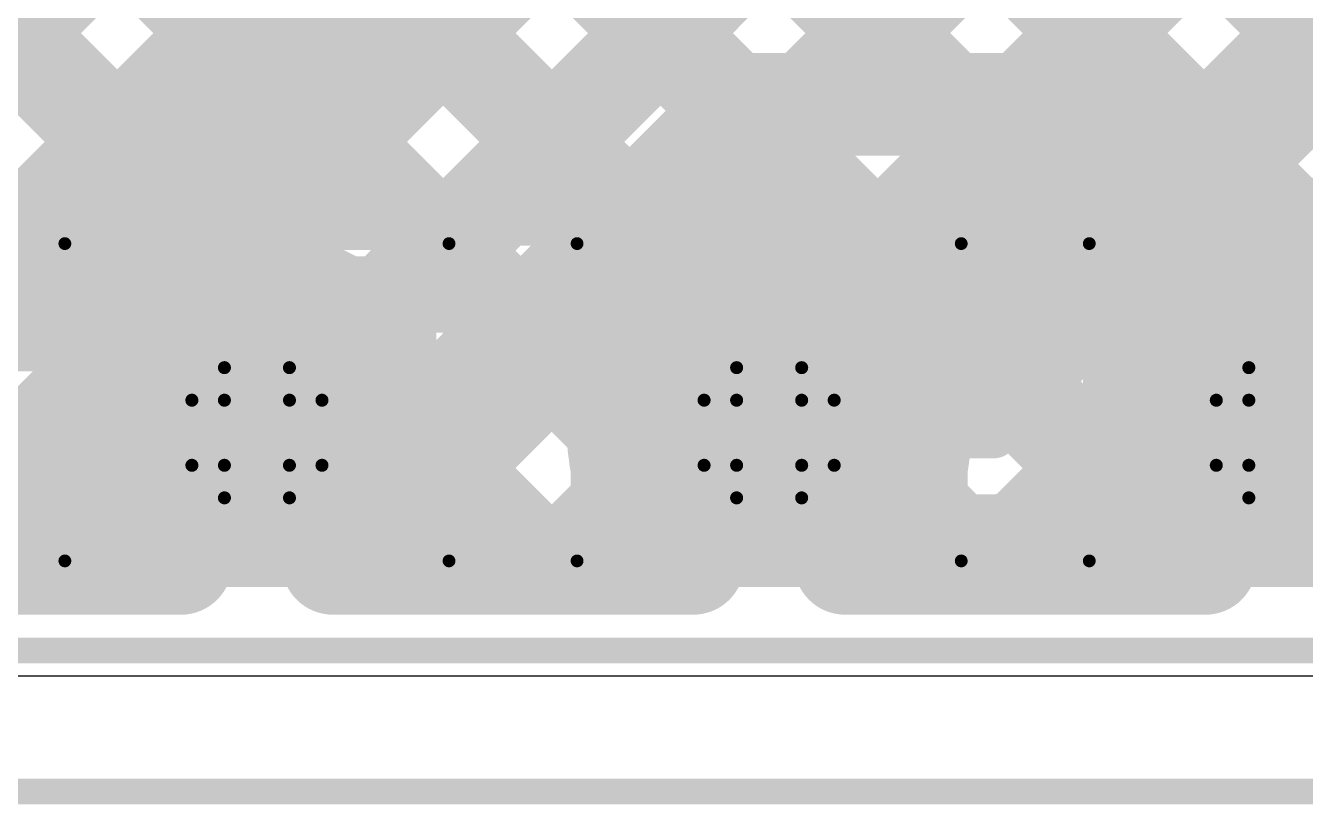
# Model space of a CAD drawing. Header units: millimetres. Extents: x 13 to 259, y -2 to 326.
# Drawn here: x 83.647 to 88.644, y 121.3 to 124.339 of the extents above; entities that cross this region are included whole.
import ezdxf

# ---------------------------------------------------------------- set-up
doc = ezdxf.new("R2010")
doc.units = ezdxf.units.MM
for name, color, linetype in [('BottomLayer', 5, 'Continuous'), ('ConnectLayer', 7, 'Continuous'), ('DrillDrawing', 1, 'Continuous'), ('Mechanical14', 56, 'Continuous'), ('Mechanical34', 56, 'Continuous'), ('Mechanical35', 56, 'Continuous'), ('Mechanical37', 56, 'Continuous'), ('MidLayer1', 16, 'Continuous'), ('MidLayer2', 76, 'Continuous'), ('MidLayer3', 90, 'Continuous'), ('MidLayer4', 156, 'Continuous'), ('MidLayer5', 130, 'Continuous'), ('MidLayer6', 216, 'Continuous'), ('MultiLayer', 9, 'Continuous'), ('TopLayer', 1, 'Continuous'), ('TopPaste', 8, 'Continuous'), ('TopSolder', 216, 'Continuous')]:
    doc.layers.add(name, color=color, linetype=linetype)

# ---------------------------------------------------------------- blocks, each defined once
blk = doc.blocks.new('PCB_CONN_0603F_34')
at = {"layer": 'Mechanical14', "const_width": 0.1}
for points in [[(0.508, 0.65), (-0.638, 0.65)], [(-0.638, -0.65), (-0.638, 0.65)], [(0.508, -0.65), (-0.638, -0.65)]]:
    blk.add_lwpolyline(points, dxfattribs=at)
at = {"layer": 'Mechanical14', "const_width": 0.05}
for points in [[(-0.663, 0.65, 1), (-0.613, 0.65, 1)], [(-0.663, 0.65, 1), (-0.613, 0.65, 1)], [(0.483, 0.65, 1), (0.533, 0.65, 1)], [(-0.663, -0.65, 1), (-0.613, -0.65, 1)], [(-0.663, -0.65, 1), (-0.613, -0.65, 1)], [(0.483, -0.65, 1), (0.533, -0.65, 1)]]:
    blk.add_lwpolyline(points, format="xyb", close=True, dxfattribs=at)
at = {"layer": 'Mechanical34', "const_width": 0.05}
blk.add_lwpolyline([(0.5, -0.75), (-0.738, -0.75)], dxfattribs=at)
at = {"layer": 'Mechanical34', "const_width": 0.025}
for points in [[(-0.7505, -0.75, 1), (-0.7255, -0.75, 1)], [(0.4875, -0.75, 1), (0.5125, -0.75, 1)]]:
    blk.add_lwpolyline(points, format="xyb", close=True, dxfattribs=at)
at = {"layer": 'Mechanical35', "const_width": 0.05}
blk.add_lwpolyline([(0.5, 0.75), (-0.738, 0.75)], dxfattribs=at)
at = {"layer": 'Mechanical35', "const_width": 0.025}
for points in [[(-0.7505, 0.75, 1), (-0.7255, 0.75, 1)], [(0.4875, 0.75, 1), (0.5125, 0.75, 1)]]:
    blk.add_lwpolyline(points, format="xyb", close=True, dxfattribs=at)
at = {"layer": 'Mechanical37', "const_width": 0.05}
blk.add_lwpolyline([(-0.738, -0.75), (-0.738, 0.75)], dxfattribs=at)
at = {"layer": 'Mechanical37', "const_width": 0.025}
for points in [[(-0.7505, 0.75, 1), (-0.7255, 0.75, 1)], [(-0.7505, -0.75, 1), (-0.7255, -0.75, 1)]]:
    blk.add_lwpolyline(points, format="xyb", close=True, dxfattribs=at)
at = {"layer": 'TopLayer'}
blk.add_solid([(-0.5, -0.5), (0.5, -0.5), (-0.5, 0.5), (0.5, 0.5)], dxfattribs=at)
at = {"layer": 'TopPaste'}
blk.add_solid([(-0.5, -0.5), (0.5, -0.5), (-0.5, 0.5), (0.5, 0.5)], dxfattribs=at)
at = {"layer": 'TopSolder'}
blk.add_solid([(-0.6016, -0.6016), (0.6016, -0.6016), (-0.6016, 0.6016), (0.6016, 0.6016)], dxfattribs=at)
blk = doc.blocks.new('PCB_CONN_0603F_39')
at = {"layer": 'Mechanical14', "const_width": 0.1}
for points in [[(0.508, 0.65), (-0.638, 0.65)], [(-0.638, -0.65), (-0.638, 0.65)], [(0.508, -0.65), (-0.638, -0.65)]]:
    blk.add_lwpolyline(points, dxfattribs=at)
at = {"layer": 'Mechanical14', "const_width": 0.05}
for points in [[(-0.663, 0.65, 1), (-0.613, 0.65, 1)], [(-0.663, 0.65, 1), (-0.613, 0.65, 1)], [(0.483, 0.65, 1), (0.533, 0.65, 1)], [(-0.663, -0.65, 1), (-0.613, -0.65, 1)], [(-0.663, -0.65, 1), (-0.613, -0.65, 1)], [(0.483, -0.65, 1), (0.533, -0.65, 1)]]:
    blk.add_lwpolyline(points, format="xyb", close=True, dxfattribs=at)
at = {"layer": 'Mechanical34', "const_width": 0.05}
blk.add_lwpolyline([(0.5, -0.75), (-0.738, -0.75)], dxfattribs=at)
at = {"layer": 'Mechanical34', "const_width": 0.025}
for points in [[(-0.7505, -0.75, 1), (-0.7255, -0.75, 1)], [(0.4875, -0.75, 1), (0.5125, -0.75, 1)]]:
    blk.add_lwpolyline(points, format="xyb", close=True, dxfattribs=at)
at = {"layer": 'Mechanical35', "const_width": 0.05}
blk.add_lwpolyline([(0.5, 0.75), (-0.738, 0.75)], dxfattribs=at)
at = {"layer": 'Mechanical35', "const_width": 0.025}
for points in [[(-0.7505, 0.75, 1), (-0.7255, 0.75, 1)], [(0.4875, 0.75, 1), (0.5125, 0.75, 1)]]:
    blk.add_lwpolyline(points, format="xyb", close=True, dxfattribs=at)
at = {"layer": 'Mechanical37', "const_width": 0.05}
blk.add_lwpolyline([(-0.738, -0.75), (-0.738, 0.75)], dxfattribs=at)
at = {"layer": 'Mechanical37', "const_width": 0.025}
for points in [[(-0.7505, 0.75, 1), (-0.7255, 0.75, 1)], [(-0.7505, -0.75, 1), (-0.7255, -0.75, 1)]]:
    blk.add_lwpolyline(points, format="xyb", close=True, dxfattribs=at)
at = {"layer": 'TopLayer'}
blk.add_solid([(-0.5, -0.5), (0.5, -0.5), (-0.5, 0.5), (0.5, 0.5)], dxfattribs=at)
at = {"layer": 'TopPaste'}
blk.add_solid([(-0.5, -0.5), (0.5, -0.5), (-0.5, 0.5), (0.5, 0.5)], dxfattribs=at)
at = {"layer": 'TopSolder'}
blk.add_solid([(-0.6016, -0.6016), (0.6016, -0.6016), (-0.6016, 0.6016), (0.6016, 0.6016)], dxfattribs=at)
blk = doc.blocks.new('PCB_CONN_0603F_47')
at = {"layer": 'Mechanical14', "const_width": 0.1}
for points in [[(0.508, 0.65), (-0.638, 0.65)], [(-0.638, -0.65), (-0.638, 0.65)], [(0.508, -0.65), (-0.638, -0.65)]]:
    blk.add_lwpolyline(points, dxfattribs=at)
at = {"layer": 'Mechanical14', "const_width": 0.05}
for points in [[(-0.663, 0.65, 1), (-0.613, 0.65, 1)], [(-0.663, 0.65, 1), (-0.613, 0.65, 1)], [(0.483, 0.65, 1), (0.533, 0.65, 1)], [(-0.663, -0.65, 1), (-0.613, -0.65, 1)], [(-0.663, -0.65, 1), (-0.613, -0.65, 1)], [(0.483, -0.65, 1), (0.533, -0.65, 1)]]:
    blk.add_lwpolyline(points, format="xyb", close=True, dxfattribs=at)
at = {"layer": 'Mechanical34', "const_width": 0.05}
blk.add_lwpolyline([(0.5, -0.75), (-0.738, -0.75)], dxfattribs=at)
at = {"layer": 'Mechanical34', "const_width": 0.025}
for points in [[(-0.7505, -0.75, 1), (-0.7255, -0.75, 1)], [(0.4875, -0.75, 1), (0.5125, -0.75, 1)]]:
    blk.add_lwpolyline(points, format="xyb", close=True, dxfattribs=at)
at = {"layer": 'Mechanical35', "const_width": 0.05}
blk.add_lwpolyline([(0.5, 0.75), (-0.738, 0.75)], dxfattribs=at)
at = {"layer": 'Mechanical35', "const_width": 0.025}
for points in [[(-0.7505, 0.75, 1), (-0.7255, 0.75, 1)], [(0.4875, 0.75, 1), (0.5125, 0.75, 1)]]:
    blk.add_lwpolyline(points, format="xyb", close=True, dxfattribs=at)
at = {"layer": 'Mechanical37', "const_width": 0.05}
blk.add_lwpolyline([(-0.738, -0.75), (-0.738, 0.75)], dxfattribs=at)
at = {"layer": 'Mechanical37', "const_width": 0.025}
for points in [[(-0.7505, 0.75, 1), (-0.7255, 0.75, 1)], [(-0.7505, -0.75, 1), (-0.7255, -0.75, 1)]]:
    blk.add_lwpolyline(points, format="xyb", close=True, dxfattribs=at)
at = {"layer": 'TopLayer'}
blk.add_solid([(-0.5, -0.5), (0.5, -0.5), (-0.5, 0.5), (0.5, 0.5)], dxfattribs=at)
at = {"layer": 'TopPaste'}
blk.add_solid([(-0.5, -0.5), (0.5, -0.5), (-0.5, 0.5), (0.5, 0.5)], dxfattribs=at)
at = {"layer": 'TopSolder'}
blk.add_solid([(-0.6016, -0.6016), (0.6016, -0.6016), (-0.6016, 0.6016), (0.6016, 0.6016)], dxfattribs=at)

msp = doc.modelspace()

# ---------------------------------------------------------------- linework, layer by layer
at = {"layer": 'BottomLayer', "const_width": 0.25}
for points in [[(84.425, 122.75, 1), (84.675, 122.75, 1)], [(86.425, 122.75, 1), (86.675, 122.75, 1)], [(88.425, 122.75, 1), (88.675, 122.75, 1)]]:
    msp.add_lwpolyline(points, format="xyb", close=True, dxfattribs=at)
at = {"layer": 'ConnectLayer'}
msp.add_line((93.7591, 121.8), (71.0267, 121.8), dxfattribs=at)
msp.add_line((93.7591, 121.8), (71.0267, 121.8), dxfattribs=at)
at = {"layer": 'ConnectLayer', "const_width": 0.4}
for points in [[(69.832, 136.36), (83.952, 122.24)], [(70.6805, 136.36), (84.0238, 123.0168)], [(71.5291, 136.36), (84.5491, 123.34)], [(88.5504, 123.34), (100.5204, 135.3101)], [(88.5504, 123.34), (100.5204, 135.3101)], [(83.9665, 129.0138), (90.0048, 122.9754)], [(83.9665, 129.0138), (90.0048, 122.9754)], [(84.9048, 122.24), (90.1572, 127.4924)], [(84.9048, 122.24), (90.1572, 127.4924)], [(80.4367, 127.4524), (84.5491, 123.34)], [(80.4367, 127.4524), (84.5491, 123.34)], [(83.0951, 122.9759), (87.326, 127.2068)], [(83.0951, 122.9759), (87.326, 127.2068)], [(83.2092, 127.2255), (88.1947, 122.24)], [(83.2092, 127.2255), (88.1947, 122.24)], [(83.3092, 123.19), (87.326, 127.2068)], [(82.193, 126.5446), (85.9607, 122.777)], [(82.6078, 123.3372), (85.8153, 126.5446)], [(83.0415, 126.5446), (86.3012, 123.285)], [(83.0951, 122.9759), (86.6638, 126.5446)], [(83.89, 126.5446), (88.1947, 122.24)], [(84.1633, 123.1956), (87.5123, 126.5446)], [(84.7386, 126.5446), (88.1245, 123.1587)], [(84.9048, 122.24), (89.2094, 126.5446)], [(84.9753, 123.159), (88.3609, 126.5446)], [(85.5871, 126.5446), (88.9323, 123.1995)], [(86.4356, 126.5446), (90.0048, 122.9754)], [(86.7985, 123.2852), (90.0579, 126.5446)], [(87.1394, 122.7776), (90.9065, 126.5446)], [(88.5504, 123.34), (91.755, 126.5446)], [(85.8245, 126.3073), (88.9323, 123.1995)], [(85.8245, 126.3073), (88.9323, 123.1995)], [(83.3919, 126.1942), (86.3012, 123.285)], [(83.3919, 126.1942), (86.3012, 123.285)], [(80.9429, 126.0977), (84.0238, 123.0168)], [(80.9429, 126.0977), (84.0238, 123.0168)], [(84.1633, 123.1956), (87.0965, 126.1287)], [(84.1633, 123.1956), (87.0965, 126.1287)], [(86.7985, 123.2852), (89.554, 126.0407)], [(86.7985, 123.2852), (89.554, 126.0407)], [(82.0507, 125.8384), (84.187, 123.7021)], [(85.4901, 125.7931), (88.1245, 123.1587)], [(85.4901, 125.7931), (88.1245, 123.1587)], [(80.4544, 125.7377), (83.952, 122.24)], [(80.4544, 125.7377), (83.952, 122.24)], [(82.6078, 123.3372), (85.0391, 125.7684)], [(82.6078, 123.3372), (85.0391, 125.7684)], [(82.6078, 123.3372), (85.0391, 125.7684)], [(82.9796, 125.758), (85.9607, 122.777)], [(82.9796, 125.758), (85.9607, 122.777)], [(82.9796, 125.758), (84.6112, 124.1264)], [(84.9753, 123.159), (87.5588, 125.7426)], [(84.9753, 123.159), (87.5588, 125.7426)], [(87.1394, 122.7776), (90.0974, 125.7356)], [(87.1394, 122.7776), (90.0974, 125.7356)], [(80.6886, 125.5034), (83.952, 122.24)], [(81.5372, 125.5034), (84.0238, 123.0167)], [(82.3857, 125.5034), (84.549, 123.34)], [(82.6078, 123.3372), (84.774, 125.5034)], [(83.0951, 122.9759), (85.6226, 125.5034)], [(83.2342, 125.5034), (85.9607, 122.7769)], [(84.0827, 125.5034), (86.3012, 123.2849)], [(84.1633, 123.1956), (86.4711, 125.5034)], [(84.9048, 122.24), (88.1681, 125.5034)], [(84.9313, 125.5034), (88.1946, 122.24)], [(84.9753, 123.159), (87.3196, 125.5034)], [(85.7798, 125.5034), (88.1245, 123.1587)], [(86.6283, 125.5034), (88.9319, 123.1997)], [(86.7985, 123.2852), (89.0167, 125.5034)], [(87.1394, 122.7776), (89.8652, 125.5034)], [(87.4769, 125.5034), (90.0048, 122.9754)], [(88.5504, 123.34), (90.7137, 125.5034)], [(83.6748, 123.19), (85.6074, 125.1225)], [(82.0507, 124.9899), (83.7627, 123.2779)], [(84.9048, 122.24), (86.6962, 124.0314)], [(85.1391, 122.7168), (86.4537, 124.0314)], [(86.4537, 124.0314), (88.0842, 124.0314)], [(86.7985, 123.2852), (87.5447, 124.0314)], [(87.2428, 123.19), (88.0842, 124.0314)], [(87.2518, 124.0314), (87.668, 123.6152)], [(86.4285, 124.0062), (87.2437, 123.1909)], [(88.6316, 123.3343), (88.9887, 123.6914)], [(86.0042, 123.5819), (86.3012, 123.285)], [(88.7145, 123.4172), (88.9323, 123.1995)], [(82.9431, 123.19), (83.6748, 123.19)], [(86.9431, 123.19), (87.2428, 123.19)], [(83.2077, 122.24), (84.1045, 123.1367)], [(83.2077, 122.24), (84.1045, 123.1367)], [(83.2077, 122.24), (84.1045, 123.1367)], [(83.2077, 122.24), (84.1045, 123.1367)], [(85.58, 123.1577), (85.9607, 122.777)], [(85.14, 122.749), (85.6491, 122.24)], [(85.14, 122.749), (85.6491, 122.24)], [(85.14, 122.749), (85.6491, 122.24)], [(85.14, 122.749), (85.649, 122.24)], [(85.1557, 122.7334), (85.6491, 122.24)], [(87.4504, 122.24), (87.96, 122.7497)], [(87.4504, 122.24), (87.96, 122.7497)], [(87.4504, 122.24), (87.96, 122.7497)], [(87.4504, 122.24), (87.96, 122.7497)], [(87.7362, 122.4389), (87.9657, 122.6684)], [(87.866, 122.5687), (88.1947, 122.24)], [(85.7533, 122.24), (86.0149, 122.5016)], [(85.7533, 122.24), (86.0149, 122.5016)], [(85.7533, 122.24), (86.0149, 122.5016)], [(85.7533, 122.24), (86.0149, 122.5016)], [(85.7533, 122.24), (86.0149, 122.5016)], [(87.085, 122.5011), (87.3461, 122.24)], [(87.085, 122.5011), (87.3461, 122.24)], [(87.085, 122.5011), (87.3461, 122.24)], [(87.085, 122.5011), (87.3461, 122.24)], [(82.9431, 122.31), (83.8571, 122.31)], [(83.8813, 122.3107), (83.952, 122.24)], [(84.0563, 122.24), (84.141, 122.3248)], [(84.0563, 122.24), (84.141, 122.3248)], [(84.0563, 122.24), (84.141, 122.3248)], [(84.0563, 122.24), (84.141, 122.3248)], [(84.0563, 122.24), (84.141, 122.3248)], [(86.9431, 122.31), (87.425, 122.31)], [(87.2761, 122.31), (87.3461, 122.24)], [(87.4504, 122.24), (87.5341, 122.3237)], [(82.8467, 122.24), (84.2534, 122.24)], [(82.8467, 122.24), (84.2534, 122.24)], [(82.8467, 122.24), (84.2534, 122.24)], [(82.8467, 122.24), (84.2534, 122.24)], [(82.8467, 122.24), (84.2534, 122.24)], [(84.8467, 122.24), (86.2534, 122.24)], [(84.8467, 122.24), (86.2534, 122.24)], [(84.8467, 122.24), (86.2534, 122.24)], [(84.8467, 122.24), (86.2534, 122.24)], [(84.8467, 122.24), (86.2534, 122.24)], [(86.8467, 122.24), (88.2534, 122.24)], [(86.8467, 122.24), (88.2534, 122.24)], [(86.8467, 122.24), (88.2534, 122.24)], [(86.8467, 122.24), (88.2534, 122.24)], [(86.8467, 122.24), (88.2534, 122.24)]]:
    msp.add_lwpolyline(points, dxfattribs=at)
at = {"layer": 'ConnectLayer', "const_width": 0.2}
for points in [[(84.5112, 124.1264, 1), (84.7112, 124.1264, 1)], [(86.3537, 124.0314, 1), (86.5537, 124.0314, 1)], [(86.3537, 124.0314, 1), (86.5537, 124.0314, 1)], [(86.5962, 124.0314, 1), (86.7962, 124.0314, 1)], [(87.1518, 124.0314, 1), (87.3518, 124.0314, 1)], [(87.4447, 124.0314, 1), (87.6447, 124.0314, 1)], [(87.9842, 124.0314, 1), (88.1842, 124.0314, 1)], [(87.9842, 124.0314, 1), (88.1842, 124.0314, 1)], [(86.3285, 124.0062, 1), (86.5285, 124.0062, 1)], [(84.087, 123.7021, 1), (84.287, 123.7021, 1)], [(85.9042, 123.5819, 1), (86.1042, 123.5819, 1)], [(87.568, 123.6152, 1), (87.768, 123.6152, 1)], [(88.6145, 123.4172, 1), (88.8145, 123.4172, 1)], [(84.449, 123.34, 1), (84.649, 123.34, 1)], [(84.4491, 123.34, 1), (84.6491, 123.34, 1)], [(84.4491, 123.34, 1), (84.6491, 123.34, 1)], [(84.4491, 123.34, 1), (84.6491, 123.34, 1)], [(88.4504, 123.34, 1), (88.6504, 123.34, 1)], [(88.4504, 123.34, 1), (88.6504, 123.34, 1)], [(88.4504, 123.34, 1), (88.6504, 123.34, 1)], [(88.4504, 123.34, 1), (88.6504, 123.34, 1)], [(88.5316, 123.3343, 1), (88.7316, 123.3343, 1)], [(88.5316, 123.3343, 1), (88.7316, 123.3343, 1)], [(86.2012, 123.285, 1), (86.4012, 123.285, 1)], [(86.2012, 123.285, 1), (86.4012, 123.285, 1)], [(86.2012, 123.285, 1), (86.4012, 123.285, 1)], [(86.2012, 123.285, 1), (86.4012, 123.285, 1)], [(86.2012, 123.2849, 1), (86.4012, 123.2849, 1)], [(86.6985, 123.2852, 1), (86.8985, 123.2852, 1)], [(86.6985, 123.2852, 1), (86.8985, 123.2852, 1)], [(86.6985, 123.2852, 1), (86.8985, 123.2852, 1)], [(86.6985, 123.2852, 1), (86.8985, 123.2852, 1)], [(86.6985, 123.2852, 1), (86.8985, 123.2852, 1)], [(83.6627, 123.2779, 1), (83.8627, 123.2779, 1)], [(83.5748, 123.19, 1), (83.7748, 123.19, 1)], [(83.5748, 123.19, 1), (83.7748, 123.19, 1)], [(84.0633, 123.1956, 1), (84.2633, 123.1956, 1)], [(84.0633, 123.1956, 1), (84.2633, 123.1956, 1)], [(84.0633, 123.1956, 1), (84.2633, 123.1956, 1)], [(84.0633, 123.1956, 1), (84.2633, 123.1956, 1)], [(86.8431, 123.19, 1), (87.0431, 123.19, 1)], [(86.8431, 123.19, 1), (87.0431, 123.19, 1)], [(87.1428, 123.19, 1), (87.3428, 123.19, 1)], [(87.1428, 123.19, 1), (87.3428, 123.19, 1)], [(87.1437, 123.1909, 1), (87.3437, 123.1909, 1)], [(84.0045, 123.1367, 1), (84.2045, 123.1367, 1)], [(84.0045, 123.1367, 1), (84.2045, 123.1367, 1)], [(84.0045, 123.1367, 1), (84.2045, 123.1367, 1)], [(84.0045, 123.1367, 1), (84.2045, 123.1367, 1)], [(84.8753, 123.159, 1), (85.0753, 123.159, 1)], [(84.8753, 123.159, 1), (85.0753, 123.159, 1)], [(84.8753, 123.159, 1), (85.0753, 123.159, 1)], [(84.8753, 123.159, 1), (85.0753, 123.159, 1)], [(85.48, 123.1577, 1), (85.68, 123.1577, 1)], [(88.0245, 123.1587, 1), (88.2245, 123.1587, 1)], [(88.0245, 123.1587, 1), (88.2245, 123.1587, 1)], [(88.0245, 123.1587, 1), (88.2245, 123.1587, 1)], [(88.0245, 123.1587, 1), (88.2245, 123.1587, 1)], [(83.9238, 123.0168, 1), (84.1238, 123.0168, 1)], [(83.9238, 123.0168, 1), (84.1238, 123.0168, 1)], [(83.9238, 123.0168, 1), (84.1238, 123.0168, 1)], [(83.9238, 123.0167, 1), (84.1238, 123.0167, 1)], [(85.04, 122.75, 1), (85.24, 122.75, 1)], [(85.04, 122.75, 1), (85.24, 122.75, 1)], [(85.04, 122.75, 1), (85.24, 122.75, 1)], [(85.04, 122.75, 1), (85.24, 122.75, 1)], [(85.04, 122.75, 1), (85.24, 122.75, 1)], [(85.04, 122.75, 1), (85.24, 122.75, 1)], [(85.04, 122.75, 1), (85.24, 122.75, 1)], [(85.04, 122.75, 1), (85.24, 122.75, 1)], [(85.04, 122.749, 1), (85.24, 122.749, 1)], [(85.04, 122.749, 1), (85.24, 122.749, 1)], [(85.04, 122.749, 1), (85.24, 122.749, 1)], [(85.04, 122.749, 1), (85.24, 122.749, 1)], [(85.0557, 122.7334, 1), (85.2557, 122.7334, 1)], [(85.8607, 122.777, 1), (86.0607, 122.777, 1)], [(85.8607, 122.777, 1), (86.0607, 122.777, 1)], [(85.8607, 122.777, 1), (86.0607, 122.777, 1)], [(85.8607, 122.777, 1), (86.0607, 122.777, 1)], [(85.8607, 122.7769, 1), (86.0607, 122.7769, 1)], [(87.0394, 122.7776, 1), (87.2394, 122.7776, 1)], [(87.0394, 122.7776, 1), (87.2394, 122.7776, 1)], [(87.0394, 122.7776, 1), (87.2394, 122.7776, 1)], [(87.0394, 122.7776, 1), (87.2394, 122.7776, 1)], [(87.04, 122.75, 1), (87.24, 122.75, 1)], [(87.04, 122.75, 1), (87.24, 122.75, 1)], [(87.04, 122.75, 1), (87.24, 122.75, 1)], [(87.04, 122.75, 1), (87.24, 122.75, 1)], [(87.04, 122.75, 1), (87.24, 122.75, 1)], [(87.04, 122.75, 1), (87.24, 122.75, 1)], [(87.04, 122.75, 1), (87.24, 122.75, 1)], [(87.04, 122.75, 1), (87.24, 122.75, 1)], [(87.86, 122.7497, 1), (88.06, 122.7497, 1)], [(87.86, 122.7497, 1), (88.06, 122.7497, 1)], [(87.86, 122.7497, 1), (88.06, 122.7497, 1)], [(87.86, 122.7497, 1), (88.06, 122.7497, 1)], [(85.0391, 122.7168, 1), (85.2391, 122.7168, 1)], [(85.0391, 122.7168, 1), (85.2391, 122.7168, 1)], [(87.8657, 122.6684, 1), (88.0657, 122.6684, 1)], [(87.8657, 122.6684, 1), (88.0657, 122.6684, 1)], [(87.766, 122.5687, 1), (87.966, 122.5687, 1)], [(85.9149, 122.5016, 1), (86.1149, 122.5016, 1)], [(85.9149, 122.5016, 1), (86.1149, 122.5016, 1)], [(85.9149, 122.5016, 1), (86.1149, 122.5016, 1)], [(85.9149, 122.5016, 1), (86.1149, 122.5016, 1)], [(85.9149, 122.5016, 1), (86.1149, 122.5016, 1)], [(86.985, 122.5011, 1), (87.185, 122.5011, 1)], [(86.985, 122.5011, 1), (87.185, 122.5011, 1)], [(86.985, 122.5011, 1), (87.185, 122.5011, 1)], [(86.985, 122.5011, 1), (87.185, 122.5011, 1)], [(87.6362, 122.4389, 1), (87.8362, 122.4389, 1)], [(87.6362, 122.4389, 1), (87.8362, 122.4389, 1)], [(87.6362, 122.4389, 1), (87.8362, 122.4389, 1)], [(83.9921, 122.378, 1), (84.1921, 122.378, 1)], [(83.9921, 122.378, 1), (84.1921, 122.378, 1)], [(83.9921, 122.378, 1), (84.1921, 122.378, 1)], [(83.7571, 122.31, 1), (83.9571, 122.31, 1)], [(83.7571, 122.31, 1), (83.9571, 122.31, 1)], [(83.7571, 122.31, 1), (83.9571, 122.31, 1)], [(83.7813, 122.3107, 1), (83.9813, 122.3107, 1)], [(84.041, 122.3248, 1), (84.241, 122.3248, 1)], [(84.041, 122.3248, 1), (84.241, 122.3248, 1)], [(84.041, 122.3248, 1), (84.241, 122.3248, 1)], [(84.041, 122.3248, 1), (84.241, 122.3248, 1)], [(84.041, 122.3248, 1), (84.241, 122.3248, 1)], [(86.8431, 122.31, 1), (87.0431, 122.31, 1)], [(86.8431, 122.31, 1), (87.0431, 122.31, 1)], [(87.1761, 122.31, 1), (87.3761, 122.31, 1)], [(87.325, 122.31, 1), (87.525, 122.31, 1)], [(87.325, 122.31, 1), (87.525, 122.31, 1)], [(87.325, 122.31, 1), (87.525, 122.31, 1)], [(87.4341, 122.3237, 1), (87.6341, 122.3237, 1)], [(83.852, 122.24, 1), (84.052, 122.24, 1)], [(83.852, 122.24, 1), (84.052, 122.24, 1)], [(83.852, 122.24, 1), (84.052, 122.24, 1)], [(83.852, 122.24, 1), (84.052, 122.24, 1)], [(83.852, 122.24, 1), (84.052, 122.24, 1)], [(83.9563, 122.24, 1), (84.1563, 122.24, 1)], [(83.9563, 122.24, 1), (84.1563, 122.24, 1)], [(83.9563, 122.24, 1), (84.1563, 122.24, 1)], [(83.9563, 122.24, 1), (84.1563, 122.24, 1)], [(83.9563, 122.24, 1), (84.1563, 122.24, 1)], [(84.1534, 122.24, 1), (84.3534, 122.24, 1)], [(84.1534, 122.24, 1), (84.3534, 122.24, 1)], [(84.1534, 122.24, 1), (84.3534, 122.24, 1)], [(84.1534, 122.24, 1), (84.3534, 122.24, 1)], [(84.1534, 122.24, 1), (84.3534, 122.24, 1)], [(84.1534, 122.24, 1), (84.3534, 122.24, 1)], [(84.1534, 122.24, 1), (84.3534, 122.24, 1)], [(84.1534, 122.24, 1), (84.3534, 122.24, 1)], [(84.1534, 122.24, 1), (84.3534, 122.24, 1)], [(84.1534, 122.24, 1), (84.3534, 122.24, 1)], [(84.7467, 122.24, 1), (84.9467, 122.24, 1)], [(84.7467, 122.24, 1), (84.9467, 122.24, 1)], [(84.7467, 122.24, 1), (84.9467, 122.24, 1)], [(84.7467, 122.24, 1), (84.9467, 122.24, 1)], [(84.7467, 122.24, 1), (84.9467, 122.24, 1)], [(84.7467, 122.24, 1), (84.9467, 122.24, 1)], [(84.7467, 122.24, 1), (84.9467, 122.24, 1)], [(84.7467, 122.24, 1), (84.9467, 122.24, 1)], [(84.7467, 122.24, 1), (84.9467, 122.24, 1)], [(84.7467, 122.24, 1), (84.9467, 122.24, 1)], [(84.8048, 122.24, 1), (85.0048, 122.24, 1)], [(84.8048, 122.24, 1), (85.0048, 122.24, 1)], [(84.8048, 122.24, 1), (85.0048, 122.24, 1)], [(84.8048, 122.24, 1), (85.0048, 122.24, 1)], [(84.8048, 122.24, 1), (85.0048, 122.24, 1)], [(85.549, 122.24, 1), (85.749, 122.24, 1)], [(85.5491, 122.24, 1), (85.7491, 122.24, 1)], [(85.5491, 122.24, 1), (85.7491, 122.24, 1)], [(85.5491, 122.24, 1), (85.7491, 122.24, 1)], [(85.5491, 122.24, 1), (85.7491, 122.24, 1)], [(85.6533, 122.24, 1), (85.8533, 122.24, 1)], [(85.6533, 122.24, 1), (85.8533, 122.24, 1)], [(85.6533, 122.24, 1), (85.8533, 122.24, 1)], [(85.6533, 122.24, 1), (85.8533, 122.24, 1)], [(85.6533, 122.24, 1), (85.8533, 122.24, 1)], [(86.1534, 122.24, 1), (86.3534, 122.24, 1)], [(86.1534, 122.24, 1), (86.3534, 122.24, 1)], [(86.1534, 122.24, 1), (86.3534, 122.24, 1)], [(86.1534, 122.24, 1), (86.3534, 122.24, 1)], [(86.1534, 122.24, 1), (86.3534, 122.24, 1)], [(86.1534, 122.24, 1), (86.3534, 122.24, 1)], [(86.1534, 122.24, 1), (86.3534, 122.24, 1)], [(86.1534, 122.24, 1), (86.3534, 122.24, 1)], [(86.1534, 122.24, 1), (86.3534, 122.24, 1)], [(86.1534, 122.24, 1), (86.3534, 122.24, 1)], [(86.7467, 122.24, 1), (86.9467, 122.24, 1)], [(86.7467, 122.24, 1), (86.9467, 122.24, 1)], [(86.7467, 122.24, 1), (86.9467, 122.24, 1)], [(86.7467, 122.24, 1), (86.9467, 122.24, 1)], [(86.7467, 122.24, 1), (86.9467, 122.24, 1)], [(86.7467, 122.24, 1), (86.9467, 122.24, 1)], [(86.7467, 122.24, 1), (86.9467, 122.24, 1)], [(86.7467, 122.24, 1), (86.9467, 122.24, 1)], [(86.7467, 122.24, 1), (86.9467, 122.24, 1)], [(86.7467, 122.24, 1), (86.9467, 122.24, 1)], [(87.2461, 122.24, 1), (87.4461, 122.24, 1)], [(87.2461, 122.24, 1), (87.4461, 122.24, 1)], [(87.2461, 122.24, 1), (87.4461, 122.24, 1)], [(87.2461, 122.24, 1), (87.4461, 122.24, 1)], [(87.2461, 122.24, 1), (87.4461, 122.24, 1)], [(87.3504, 122.24, 1), (87.5504, 122.24, 1)], [(87.3504, 122.24, 1), (87.5504, 122.24, 1)], [(87.3504, 122.24, 1), (87.5504, 122.24, 1)], [(87.3504, 122.24, 1), (87.5504, 122.24, 1)], [(87.3504, 122.24, 1), (87.5504, 122.24, 1)], [(88.0946, 122.24, 1), (88.2946, 122.24, 1)], [(88.0947, 122.24, 1), (88.2947, 122.24, 1)], [(88.0947, 122.24, 1), (88.2947, 122.24, 1)], [(88.0947, 122.24, 1), (88.2947, 122.24, 1)], [(88.0947, 122.24, 1), (88.2947, 122.24, 1)], [(88.1534, 122.24, 1), (88.3534, 122.24, 1)], [(88.1534, 122.24, 1), (88.3534, 122.24, 1)], [(88.1534, 122.24, 1), (88.3534, 122.24, 1)], [(88.1534, 122.24, 1), (88.3534, 122.24, 1)], [(88.1534, 122.24, 1), (88.3534, 122.24, 1)], [(88.1534, 122.24, 1), (88.3534, 122.24, 1)], [(88.1534, 122.24, 1), (88.3534, 122.24, 1)], [(88.1534, 122.24, 1), (88.3534, 122.24, 1)], [(88.1534, 122.24, 1), (88.3534, 122.24, 1)], [(88.1534, 122.24, 1), (88.3534, 122.24, 1)]]:
    msp.add_lwpolyline(points, format="xyb", close=True, dxfattribs=at)
at = {"layer": 'ConnectLayer', "const_width": 0.4}
for points in [[(84.2534, 122.24, -1.728827), (85.14, 122.75)], [(84.2534, 122.24, -1.728827), (85.14, 122.75)], [(84.2534, 122.24, -1.728827), (85.14, 122.75)], [(84.2534, 122.24, -1.728827), (85.14, 122.75)], [(86.2534, 122.24, -1.728827), (87.14, 122.75)], [(86.2534, 122.24, -1.728827), (87.14, 122.75)], [(86.2534, 122.24, -1.728827), (87.14, 122.75)], [(86.2534, 122.24, -1.106629), (86.9431, 123.19)], [(86.2534, 122.24, -1.728827), (87.14, 122.75)], [(88.2534, 122.24, -1.728827), (89.14, 122.75)], [(88.2534, 122.24, -1.728827), (89.14, 122.75)], [(88.2534, 122.24, -1.728827), (89.14, 122.75)], [(88.2534, 122.24, -1.728827), (89.14, 122.75)], [(88.6316, 123.3343, -0.148678), (88.9431, 123.19)], [(85.14, 122.75, -0.267084), (84.8467, 122.24)], [(85.14, 122.75, -0.267084), (84.8467, 122.24)], [(85.14, 122.75, -0.267084), (84.8467, 122.24)], [(85.14, 122.75, -0.267084), (84.8467, 122.24)], [(87.14, 122.75, -0.267084), (86.8467, 122.24)], [(87.14, 122.75, -0.267084), (86.8467, 122.24)], [(87.14, 122.75, -0.267084), (86.8467, 122.24)], [(87.14, 122.75, -0.267084), (86.8467, 122.24)], [(85.1391, 122.7168, -0.252065), (84.8467, 122.24)], [(88.2534, 122.24, -0.230254), (87.9657, 122.6684)], [(87.7362, 122.4389, -0.198912), (87.425, 122.31)], [(87.7362, 122.4389, -0.198912), (87.425, 122.31)], [(84.0921, 122.378, -0.1418), (83.8571, 122.31)], [(84.0921, 122.378, -0.1418), (83.8571, 122.31)], [(84.2534, 122.24, -0.090696), (84.0921, 122.378)], [(86.9431, 122.31, -0.050616), (86.8467, 122.24)]]:
    msp.add_lwpolyline(points, format="xyb", dxfattribs=at)
at = {"layer": 'DrillDrawing', "const_width": 0.0508}
for points in [[(84.423, 122.877), (84.423, 123.004)], [(84.423, 123.004), (84.677, 123.004)], [(84.677, 122.877), (84.677, 123.004)], [(86.423, 122.877), (86.423, 123.004)], [(86.423, 123.004), (86.677, 123.004)], [(86.677, 122.877), (86.677, 123.004)], [(88.423, 122.877), (88.423, 123.004)], [(88.423, 123.004), (88.677, 123.004)], [(84.296, 122.623), (84.296, 122.877)], [(84.296, 122.877), (84.423, 122.877)], [(84.677, 122.877), (84.804, 122.877)], [(84.804, 122.623), (84.804, 122.877)], [(86.296, 122.623), (86.296, 122.877)], [(86.296, 122.877), (86.423, 122.877)], [(86.677, 122.877), (86.804, 122.877)], [(86.804, 122.623), (86.804, 122.877)], [(88.296, 122.623), (88.296, 122.877)], [(88.296, 122.877), (88.423, 122.877)], [(84.296, 122.623), (84.423, 122.623)], [(84.423, 122.496), (84.423, 122.623)], [(84.677, 122.623), (84.804, 122.623)], [(84.677, 122.496), (84.677, 122.623)], [(86.296, 122.623), (86.423, 122.623)], [(86.423, 122.496), (86.423, 122.623)], [(86.677, 122.623), (86.804, 122.623)], [(86.677, 122.496), (86.677, 122.623)], [(88.296, 122.623), (88.423, 122.623)], [(88.423, 122.496), (88.423, 122.623)], [(84.423, 122.496), (84.677, 122.496)], [(86.423, 122.496), (86.677, 122.496)], [(88.423, 122.496), (88.677, 122.496)]]:
    msp.add_lwpolyline(points, dxfattribs=at)
at = {"layer": 'DrillDrawing', "const_width": 0.0254}
for points in [[(84.4103, 123.004, 1), (84.4357, 123.004, 1)], [(84.4103, 123.004, 1), (84.4357, 123.004, 1)], [(84.6643, 123.004, 1), (84.6897, 123.004, 1)], [(84.6643, 123.004, 1), (84.6897, 123.004, 1)], [(86.4103, 123.004, 1), (86.4357, 123.004, 1)], [(86.4103, 123.004, 1), (86.4357, 123.004, 1)], [(86.6643, 123.004, 1), (86.6897, 123.004, 1)], [(86.6643, 123.004, 1), (86.6897, 123.004, 1)], [(88.4103, 123.004, 1), (88.4357, 123.004, 1)], [(88.4103, 123.004, 1), (88.4357, 123.004, 1)], [(84.2833, 122.877, 1), (84.3087, 122.877, 1)], [(84.2833, 122.877, 1), (84.3087, 122.877, 1)], [(84.4103, 122.877, 1), (84.4357, 122.877, 1)], [(84.4103, 122.877, 1), (84.4357, 122.877, 1)], [(84.6643, 122.877, 1), (84.6897, 122.877, 1)], [(84.6643, 122.877, 1), (84.6897, 122.877, 1)], [(84.7913, 122.877, 1), (84.8167, 122.877, 1)], [(84.7913, 122.877, 1), (84.8167, 122.877, 1)], [(86.2833, 122.877, 1), (86.3087, 122.877, 1)], [(86.2833, 122.877, 1), (86.3087, 122.877, 1)], [(86.4103, 122.877, 1), (86.4357, 122.877, 1)], [(86.4103, 122.877, 1), (86.4357, 122.877, 1)], [(86.6643, 122.877, 1), (86.6897, 122.877, 1)], [(86.6643, 122.877, 1), (86.6897, 122.877, 1)], [(86.7913, 122.877, 1), (86.8167, 122.877, 1)], [(86.7913, 122.877, 1), (86.8167, 122.877, 1)], [(88.2833, 122.877, 1), (88.3087, 122.877, 1)], [(88.2833, 122.877, 1), (88.3087, 122.877, 1)], [(88.4103, 122.877, 1), (88.4357, 122.877, 1)], [(88.4103, 122.877, 1), (88.4357, 122.877, 1)], [(84.2833, 122.623, 1), (84.3087, 122.623, 1)], [(84.2833, 122.623, 1), (84.3087, 122.623, 1)], [(84.4103, 122.623, 1), (84.4357, 122.623, 1)], [(84.4103, 122.623, 1), (84.4357, 122.623, 1)], [(84.6643, 122.623, 1), (84.6897, 122.623, 1)], [(84.6643, 122.623, 1), (84.6897, 122.623, 1)], [(84.7913, 122.623, 1), (84.8167, 122.623, 1)], [(84.7913, 122.623, 1), (84.8167, 122.623, 1)], [(86.2833, 122.623, 1), (86.3087, 122.623, 1)], [(86.2833, 122.623, 1), (86.3087, 122.623, 1)], [(86.4103, 122.623, 1), (86.4357, 122.623, 1)], [(86.4103, 122.623, 1), (86.4357, 122.623, 1)], [(86.6643, 122.623, 1), (86.6897, 122.623, 1)], [(86.6643, 122.623, 1), (86.6897, 122.623, 1)], [(86.7913, 122.623, 1), (86.8167, 122.623, 1)], [(86.7913, 122.623, 1), (86.8167, 122.623, 1)], [(88.2833, 122.623, 1), (88.3087, 122.623, 1)], [(88.2833, 122.623, 1), (88.3087, 122.623, 1)], [(88.4103, 122.623, 1), (88.4357, 122.623, 1)], [(88.4103, 122.623, 1), (88.4357, 122.623, 1)], [(84.4103, 122.496, 1), (84.4357, 122.496, 1)], [(84.4103, 122.496, 1), (84.4357, 122.496, 1)], [(84.6643, 122.496, 1), (84.6897, 122.496, 1)], [(84.6643, 122.496, 1), (84.6897, 122.496, 1)], [(86.4103, 122.496, 1), (86.4357, 122.496, 1)], [(86.4103, 122.496, 1), (86.4357, 122.496, 1)], [(86.6643, 122.496, 1), (86.6897, 122.496, 1)], [(86.6643, 122.496, 1), (86.6897, 122.496, 1)], [(88.4103, 122.496, 1), (88.4357, 122.496, 1)], [(88.4103, 122.496, 1), (88.4357, 122.496, 1)]]:
    msp.add_lwpolyline(points, format="xyb", close=True, dxfattribs=at)
at = {"layer": 'Mechanical34', "const_width": 0.1}
for points in [[(71.4084, 121.9), (94.1498, 121.9)], [(71.225, 121.35), (94.2496, 121.35)]]:
    msp.add_lwpolyline(points, dxfattribs=at)
at = {"layer": 'MidLayer1', "const_width": 0.25}
for points in [[(84.425, 122.75, 1), (84.675, 122.75, 1)], [(86.425, 122.75, 1), (86.675, 122.75, 1)], [(88.425, 122.75, 1), (88.675, 122.75, 1)]]:
    msp.add_lwpolyline(points, format="xyb", close=True, dxfattribs=at)
at = {"layer": 'MidLayer2', "const_width": 0.25}
for points in [[(84.425, 122.75, 1), (84.675, 122.75, 1)], [(86.425, 122.75, 1), (86.675, 122.75, 1)], [(88.425, 122.75, 1), (88.675, 122.75, 1)]]:
    msp.add_lwpolyline(points, format="xyb", close=True, dxfattribs=at)
at = {"layer": 'MidLayer3', "const_width": 0.2}
for points in [[(83.8571, 122.75), (85.9185, 124.8114)], [(84.55, 122.75), (86.2715, 124.4714)], [(87.425, 122.75), (88.8065, 124.1314)], [(82.55, 122.75), (83.8571, 122.75)], [(86.55, 122.75), (87.425, 122.75)], [(88.55, 122.75), (89.8571, 122.75)]]:
    msp.add_lwpolyline(points, dxfattribs=at)
at = {"layer": 'MidLayer3'}
for points, const_width in [([(84.425, 122.75, 1), (84.675, 122.75, 1)], 0.25), ([(86.425, 122.75, 1), (86.675, 122.75, 1)], 0.25), ([(88.425, 122.75, 1), (88.675, 122.75, 1)], 0.25), ([(83.8071, 122.75, 1), (83.9071, 122.75, 1)], 0.1), ([(83.8071, 122.75, 1), (83.9071, 122.75, 1)], 0.1), ([(84.5, 122.75, 1), (84.6, 122.75, 1)], 0.1), ([(86.5, 122.75, 1), (86.6, 122.75, 1)], 0.1), ([(87.375, 122.75, 1), (87.475, 122.75, 1)], 0.1), ([(87.375, 122.75, 1), (87.475, 122.75, 1)], 0.1), ([(88.5, 122.75, 1), (88.6, 122.75, 1)], 0.1)]:
    msp.add_lwpolyline(points, format="xyb", close=True, dxfattribs=dict(at, const_width=const_width))
at = {"layer": 'MidLayer4', "const_width": 0.2}
for points in [[(79.38, 123.58), (96.6496, 123.58)], [(81.04, 123.24), (95.8042, 123.24)]]:
    msp.add_lwpolyline(points, dxfattribs=at)
at = {"layer": 'MidLayer4', "const_width": 0.25}
for points in [[(84.425, 122.75, 1), (84.675, 122.75, 1)], [(86.425, 122.75, 1), (86.675, 122.75, 1)], [(88.425, 122.75, 1), (88.675, 122.75, 1)]]:
    msp.add_lwpolyline(points, format="xyb", close=True, dxfattribs=at)
at = {"layer": 'MidLayer5', "const_width": 0.25}
for points in [[(84.425, 122.75, 1), (84.675, 122.75, 1)], [(86.425, 122.75, 1), (86.675, 122.75, 1)], [(88.425, 122.75, 1), (88.675, 122.75, 1)]]:
    msp.add_lwpolyline(points, format="xyb", close=True, dxfattribs=at)
at = {"layer": 'MidLayer6', "const_width": 0.25}
for points in [[(84.425, 122.75, 1), (84.675, 122.75, 1)], [(86.425, 122.75, 1), (86.675, 122.75, 1)], [(88.425, 122.75, 1), (88.675, 122.75, 1)]]:
    msp.add_lwpolyline(points, format="xyb", close=True, dxfattribs=at)
at = {"layer": 'MultiLayer', "const_width": 0.25}
for points in [[(84.425, 122.75, 1), (84.675, 122.75, 1)], [(86.425, 122.75, 1), (86.675, 122.75, 1)], [(88.425, 122.75, 1), (88.675, 122.75, 1)]]:
    msp.add_lwpolyline(points, format="xyb", close=True, dxfattribs=at)
at = {"layer": 'TopLayer', "const_width": 0.25}
for points in [[(84.425, 122.75, 1), (84.675, 122.75, 1)], [(86.425, 122.75, 1), (86.675, 122.75, 1)], [(88.425, 122.75, 1), (88.675, 122.75, 1)]]:
    msp.add_lwpolyline(points, format="xyb", close=True, dxfattribs=at)

# ---------------------------------------------------------------- block references
at = {"rotation": 270}
for name, p in [('PCB_CONN_0603F_39', (84.55, 122.75)), ('PCB_CONN_0603F_34', (86.55, 122.75)), ('PCB_CONN_0603F_47', (88.55, 122.75))]:
    msp.add_blockref(name, p, dxfattribs=at)

doc.saveas('drawing.dxf')
